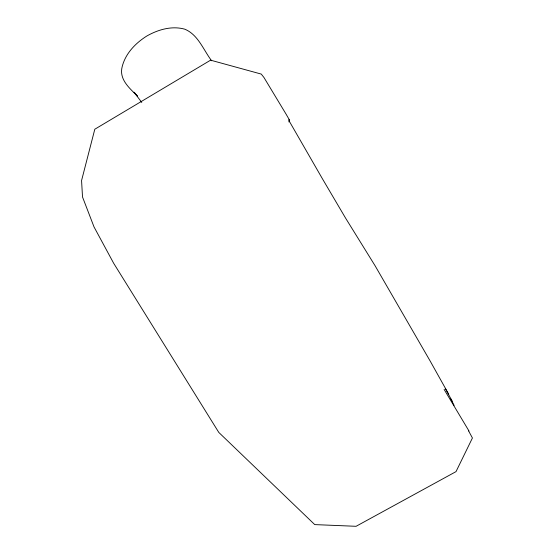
<?xml version="1.0" encoding="UTF-8"?>
<svg xmlns="http://www.w3.org/2000/svg" width="554" height="554" viewBox="0 0 554 554"><rect width="100%" height="100%" fill="white"/><g stroke="black" fill="none" stroke-linecap="round" stroke-linejoin="round"><path stroke-width="0.83" d="M288.98 121.963L289.098 119.38L286.189 114.325L263.96 77.498L261.273 74.084L210.596 60.171L94.803 129.227L81.57 180.542L82.511 196.975L94.007 226.891L113.681 263.288L218.788 432.411L314.748 524.603L356.084 526.3L456.011 471.627L472.43 437.992L468.449 430.645M134.622 92.802L137.337 96.015C129.477 88.107 118.868 79.333 122.164 66.743C125.46 53.523 135.425 43.24 146.651 36.114C158.049 29.611 171.712 25.581 184.724 29.168C198.166 34.653 203.366 49.908 211.628 60.781M134.054 92.199L141.769 102.442M444.093 389.386L468.975 430.991M445.264 388.361L452.23 401.269M448.615 394.053L430.126 360.973L375.093 265.768L345.502 217.985L322.414 178.762L289.23 121.111L289.098 119.38M450.665 398.728L454.114 405.355"/></g></svg>
